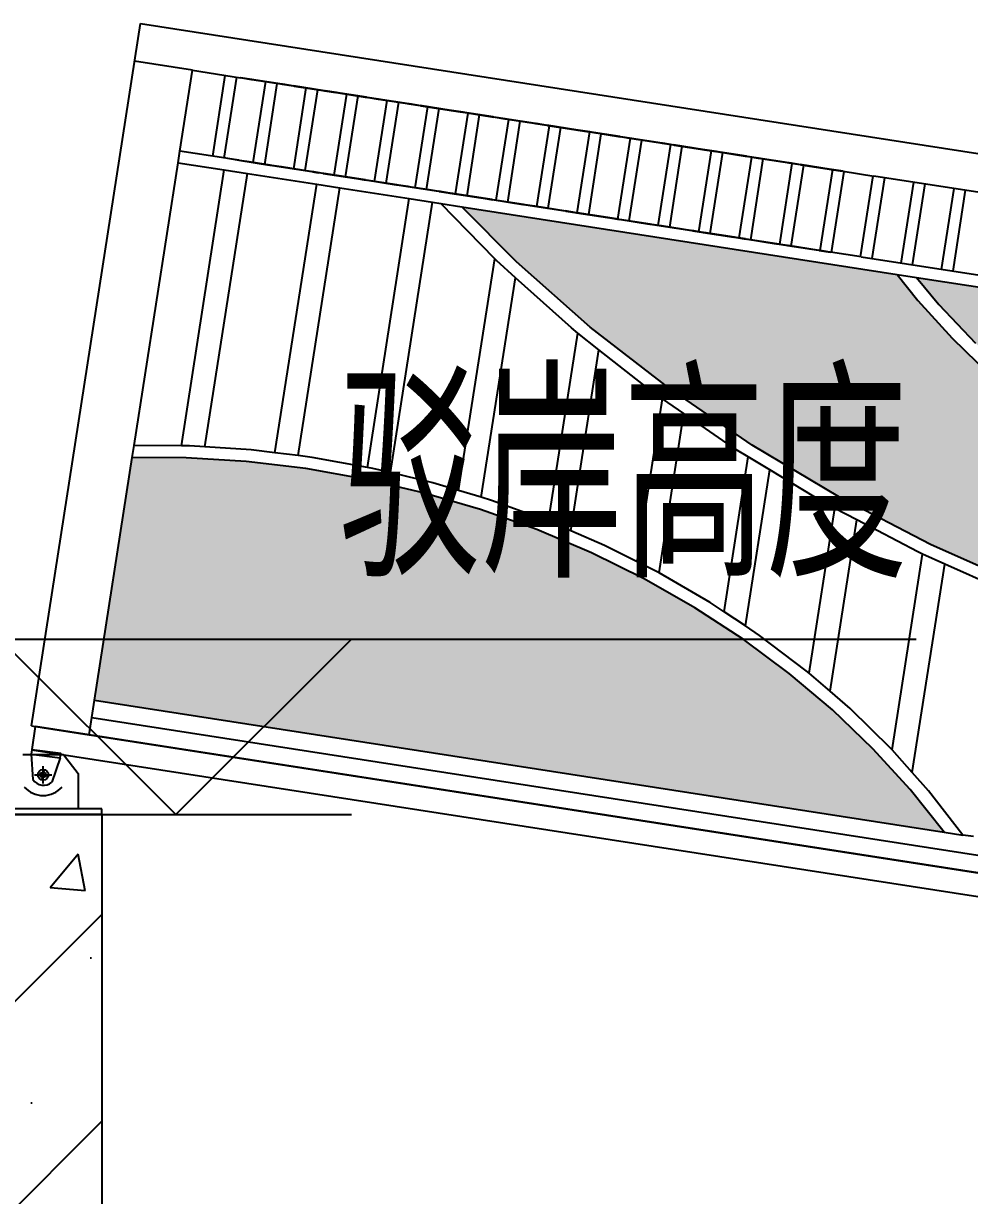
# Model space of a CAD drawing. Extents: x 396092 to 455492, y 17293 to 132793.
# Drawn here: x 403928 to 405544, y 59791 to 61795 of the extents above; entities that cross this region are included whole.
import ezdxf

# ---------------------------------------------------------------- set-up
doc = ezdxf.new("R2010")
doc.units = 0
doc.header["$LTSCALE"] = 1000
doc.header["$MEASUREMENT"] = 0
doc.linetypes.add('CENTER2', pattern=[28.575, 19.05, -3.175, 3.175, -3.175])
doc.linetypes.add('XCI-800-CUT$0$XST-800-LIGHT FOUNDATION OUTLINE$0$302-11-002$0$Goss_EUL phase 1$0${ Wide Dash }', pattern=[0])
for name, color, linetype in [('DIM_ELEV', 3, 'Continuous'), ('L-struct-elev-18', 4, 'Continuous'), ('MU', 34, 'Continuous'), ('PUB_DIM', 3, 'Continuous'), ('PUB_TEXT', 7, 'Continuous'), ('WALL', 30, 'Continuous'), ('驳岸', 148, 'Continuous')]:
    doc.layers.add(name, color=color, linetype=linetype)
doc.styles.add('_TCH_DIM', font='SIMPLEX', dxfattribs={"bigfont": 'GBCBIG'})

msp = doc.modelspace()

# ---------------------------------------------------------------- hatches: boundary and pattern name
h = msp.add_hatch()
h.set_pattern_fill('HEX', color=8, scale=20)
h.set_pattern_definition([(0, (119873.977, 11692.743), (0, 32.99556), [19.05, -38.1]), (120, (119873.977, 11692.743), (-28.574993, -16.49778), [19.05, -38.1]), (60, (119893.027, 11692.743), (-28.574993, 16.49778), [19.05, -38.1])])
h.paths.add_polyline_path([(405075, 60796), (404988.3, 60845.4), (404898.2, 60889.9), (404804.9, 60929.5), (404709, 60963.7), (404611, 60992.6), (404511.2, 61016), (404410.1, 61033.8), (404308.2, 61045.9), (404205.9, 61052.2), (404113.7, 61052.7), (404049.3, 60637.9), (405500.9, 60412.4), (405442.8, 60485.3), (405379.2, 60555), (405310.2, 60621.3), (405236.3, 60683.7), (405157.8, 60742)])
h.paths.add_polyline_path([(405578.6, 61195), (405514.9, 61256.7), (405456, 61321.5), (405420.5, 61366), (404677, 61481.5), (404770.4, 61387.4), (404896.4, 61275.8), (405030.9, 61171.2), (405173.1, 61074.1), (405322.3, 60985), (405477.9, 60904.2), (405639.2, 60832.2), (405805.4, 60769.3), (405975.7, 60715.8), (406149.3, 60671.9), (406325.4, 60637.8), (406438.7, 60622.4), (406552.5, 60613.4), (406771.5, 60617.2), (406771.5, 60776.6), (406701.5, 60773.4), (406596.7, 60777.1), (406501.9, 60785.7), (406407.6, 60799.3), (406314.2, 60818.1), (406222.2, 60841.8), (406131.8, 60870.5), (406043.6, 60903.9), (405957.8, 60941.9), (405874.9, 60984.4), (405795.2, 61031.1), (405719, 61082), (405646.7, 61136.7)])
h.paths.add_polyline_path([(406771.5, 61106.4), (407092.1, 61106.4), (405453.7, 61360.9), (405491.8, 61314.7), (405554.4, 61248.5), (405622.1, 61185.7), (405694.6, 61126.8), (405771.5, 61072), (405852.4, 61021.5), (405937, 60975.6), (406024.9, 60934.4), (406115.6, 60898.3), (406208.8, 60867.4), (406303.9, 60841.8), (406400.5, 60821.6), (406498.2, 60806.9), (406596.4, 60797.9), (406771.5, 60797.7)])
h.paths.add_polyline_path([(406951.3, 60792.3), (406938.5, 60790), (406871.5, 60782), (406871.5, 60623.2), (406886.4, 60624.1), (406951.3, 60633.7)])
h.paths.add_polyline_path([(407111.3, 60828.4), (407088.6, 60821.5), (407014.3, 60803.6), (406991.3, 60799.5), (406991.3, 60639.6), (407003.2, 60641.4), (407111.3, 60664.2)])
h.paths.add_polyline_path([(407271.3, 60881), (407256.1, 60881), (407231, 60869.8), (407160.9, 60843.6), (407151.3, 60840.6), (407151.3, 60674.9), (407229.3, 60696.6), (407271.3, 60711.2)])
h.paths.add_polyline_path([(407325.8, 60881), (407311.3, 60881), (407311.3, 60725.1), (407337.6, 60734.3), (407408.2, 60764.2), (407415.9, 60813.3)])
h.paths.add_polyline_path([(407418.7, 60968), (407368.1, 60937), (407368.1, 60901), (407391.7, 60901), (407411.5, 60901), (407418.7, 60901)])
h = msp.add_hatch()
h.set_pattern_fill('钢筋混凝土', color=8, scale=100)
h.set_pattern_definition([(45, (104586.38, -26718), (-176.7767, 176.7767), []), (50, (104586.4, -26718), (717.2602, -62.7521), [75, -825]), (355, (104586.4, -26718), (-138.7513, 752.1921), [60, -660]), (100.4514, (104646.15, -26723.2), (578.5094, 689.4395), [63.7402, -701.1421]), (46.1842, (104586.4, -26518), (1067.241, -165.519), [112.5, -1237.5]), (96.6356, (104675.3, -26531.8), (934.6627, 974.118), [95.6103, -1051.713]), (351.1842, (104586.4, -26518), (934.662, 974.1186), [90, -990]), (21, (104686.4, -26568), (596.907, -402.6189), [75, -825]), (326, (104686.4, -26568), (243.3153, 725.15), [60, -660]), (71.4514, (104736.1, -26601.56), (840.2226, 322.5305), [63.7402, -701.1421]), (37.5, (104586.38, -26718), (12.15986, 332.89385), [0, -652, 0, -670, 0, -662.5]), (7.5, (104586.38, -26718), (263.06954, 394.4117), [0, -382, 0, -637, 0, -252.5]), (327.5, (104363.38, -26718), (533.82244, -22.55487), [0, -250, 0, -780, 0, -1035]), (317.5, (104263.4, -26718), (583.1862, 100.105), [0, -325, 0, -518, 0, -735])])
h.paths.add_polyline_path([(403661.5, 58459), (404061.5, 58459), (404061.5, 60422.4), (403661.5, 60422.4)])

# ---------------------------------------------------------------- linework, layer by layer
for p, q in [((403926.5, 60545.3), (403996.5, 60545.3)), ((403941.1, 60545.9), (403944.1, 60502.1)), ((403990.7, 60539.2), (403976.2, 60497.7)), ((404021.5, 60512.4), (404021.5, 60452.4)), ((404021.5, 60452.4), (403901.5, 60452.4))]:
    msp.add_line(p, q)
at = {"color": 3, "linetype": 'CENTER2'}
for p, q in [((403961.5, 60495.3), (403961.5, 60525.3)), ((403946.5, 60510.3), (403976.5, 60510.3)), ((403954.2, 60511.9), (403968.9, 60508.8)), ((403960, 60503), (403963.1, 60517.7))]:
    msp.add_line(p, q, dxfattribs=at)
for points in [[(403941.1, 60545.9), (403990.7, 60539.2), (403991.7, 60546.6), (403942.2, 60553.3)], [(404061.5, 60452.4), (403861.5, 60452.4), (403861.5, 60442.4), (404061.5, 60442.4)]]:
    msp.add_lwpolyline(points, close=True)
msp.add_lwpolyline([(403996.5, 60545.3), (404021.5, 60512.4)])
for radius in [9, 4.5]:
    msp.add_circle((403961.5, 60510.3), radius)
for centre, radius, start, end in [((403961.5, 60518.9), 43.9, 222.3627, 317.6373), ((403962.1, 60514.5), 21.9, 214.6318, 309.9064)]:
    msp.add_arc(centre, radius, start, end)
at = {"layer": 'DIM_ELEV'}
for p, q in [((404188.2, 60442.4), (403888.2, 60742.4)), ((403888.2, 60742.4), (405453.2, 60742.4)), ((404188.2, 60442.4), (404488.2, 60742.4)), ((403488.2, 60442.4), (404488.2, 60442.4))]:
    msp.add_line(p, q, dxfattribs=at)
at = {"layer": 'L-struct-elev-18', "linetype": 'XCI-800-CUT$0$XST-800-LIGHT FOUNDATION OUTLINE$0$302-11-002$0$Goss_EUL phase 1$0${ Wide Dash }'}
msp.add_line((403942.2, 60553.3), (406771.5, 60113.9), dxfattribs=at)
for points in [[(403942.6, 60553.5), (403948.3, 60593.1)], [(406771.5, 60154.3), (403948.3, 60592.8)]]:
    msp.add_lwpolyline(points, dxfattribs=at)
at = {"layer": 'MU', "color": 32, "true_color": 0xcd6928}
for p, q in [((403941.3, 60593.9), (404127.8, 61795)), ((404127.8, 61795), (407586.3, 61257.8)), ((404216.6, 61715), (404117.8, 61730.3)), ((404195.1, 61576.6), (404216.6, 61715)), ((404216.6, 61715), (404298.8, 61702.2)), ((404251.2, 61567.9), (404272.7, 61706.2)), ((404270.8, 61564.9), (404292.3, 61703.2)), ((404297.8, 61702.3), (404317.4, 61699.3)), ((404318.3, 61699.2), (404298.8, 61702.2)), ((404369.9, 61691.1), (404317.4, 61699.3)), ((404318.3, 61699.2), (404370.9, 61691)), ((404320.4, 61557.2), (404341.9, 61695.5)), ((404340, 61554.1), (404361.4, 61692.5)), ((404369.9, 61691.1), (404389.5, 61688.1)), ((404390.5, 61688), (404370.9, 61691)), ((404442.1, 61679.9), (404389.5, 61688.1)), ((404389.6, 61546.4), (404411.1, 61684.8)), ((404390.5, 61688), (404443.1, 61679.8)), ((404409.1, 61543.4), (404430.6, 61681.7)), ((404442.1, 61679.9), (404461.6, 61676.9)), ((404462.6, 61676.7), (404443.1, 61679.8)), ((404458.7, 61535.7), (404480.2, 61674)), ((404514.2, 61668.7), (404461.6, 61676.9)), ((404462.6, 61676.7), (404515.2, 61668.6)), ((404478.3, 61532.6), (404499.8, 61671)), ((404514.2, 61668.7), (404533.8, 61665.7)), ((404534.7, 61665.5), (404515.2, 61668.6)), ((404586.4, 61657.5), (404533.8, 61665.7)), ((404534.7, 61665.5), (404587.3, 61657.4)), ((404527.9, 61524.9), (404549.4, 61663.3)), ((404547.5, 61521.9), (404569, 61660.2)), ((404586.4, 61657.5), (404605.9, 61654.5)), ((404606.9, 61654.3), (404587.3, 61657.4)), ((404597.1, 61514.2), (404618.6, 61652.5)), ((404658.5, 61646.3), (404605.9, 61654.5)), ((404606.9, 61654.3), (404659.5, 61646.2)), ((404616.6, 61511.1), (404638.1, 61649.5)), ((404658.5, 61646.3), (404678, 61643.3)), ((404679, 61643.1), (404659.5, 61646.2)), ((404666.3, 61503.4), (404687.7, 61641.8)), ((404730.6, 61635.1), (404678, 61643.3)), ((404679, 61643.1), (404731.6, 61635)), ((404685.8, 61500.4), (404707.3, 61638.7)), ((404730.6, 61635.1), (404750.2, 61632.1)), ((404751.1, 61631.9), (404731.6, 61635)), ((404735.8, 61492.6), (404757.3, 61631)), ((404802.8, 61623.9), (404750.2, 61632.1)), ((404751.1, 61631.9), (404803.7, 61623.8)), ((404755.4, 61489.6), (404776.8, 61627.9)), ((404802.8, 61623.9), (404822.3, 61620.9)), ((404823.3, 61620.7), (404803.7, 61623.8)), ((404805, 61481.9), (404826.5, 61620.2)), ((404874.9, 61612.7), (404822.3, 61620.9)), ((404823.3, 61620.7), (404875.9, 61612.6)), ((404824.5, 61478.9), (404846, 61617.2)), ((404874.2, 61471.1), (404895.6, 61609.5)), ((404874.9, 61612.7), (404894.4, 61609.7)), ((404895.4, 61609.5), (404875.9, 61612.6)), ((404893.7, 61468.1), (404915.2, 61606.5)), ((404947, 61601.5), (404894.4, 61609.7)), ((404895.4, 61609.5), (404948, 61601.4)), ((404943.3, 61460.4), (404964.8, 61598.7)), ((404947, 61601.5), (404966.6, 61598.5)), ((404967.5, 61598.3), (404948, 61601.4)), ((404962.9, 61457.4), (404984.4, 61595.7)), ((405019.2, 61590.3), (404966.6, 61598.5)), ((404967.5, 61598.3), (405020.1, 61590.2)), ((405012.5, 61449.7), (405034, 61588)), ((405019.2, 61590.3), (405038.7, 61587.3)), ((405039.7, 61587.1), (405020.1, 61590.2)), ((405032, 61446.6), (405053.5, 61585)), ((405091.3, 61579.1), (405038.7, 61587.3)), ((405039.7, 61587.1), (405092.3, 61578.9)), ((404192, 61556.9), (404195.1, 61576.6)), ((404273.9, 61564.4), (404195.1, 61576.6)), ((404277.3, 61563.9), (404273.9, 61564.4)), ((405081.7, 61438.9), (405103.2, 61577.3)), ((405091.3, 61579.1), (405110.8, 61576.1)), ((405111.8, 61575.9), (405092.3, 61578.9)), ((405101.2, 61435.9), (405122.7, 61574.2)), ((405163.4, 61567.9), (405110.8, 61576.1)), ((405111.8, 61575.9), (405164.4, 61567.7)), ((405150.8, 61428.2), (405172.3, 61566.5)), ((405163.4, 61567.9), (405183, 61564.9)), ((405183.9, 61564.7), (405164.4, 61567.7)), ((405235.6, 61556.7), (405183, 61564.9)), ((405183.9, 61564.7), (405236.5, 61556.5)), ((404117, 61073.5), (404192, 61556.9)), ((404192, 61556.9), (404270.8, 61544.6)), ((404197.6, 61072.8), (404270.8, 61544.6)), ((404270.8, 61544.6), (404310.4, 61538.5)), ((404295.9, 61561), (404276.3, 61564)), ((404296.8, 61560.8), (404277.3, 61563.9)), ((404295.9, 61561), (404348.5, 61552.8)), ((404313.4, 61558.2), (404296.8, 61560.8)), ((404349.4, 61552.6), (404313.4, 61558.2)), ((404368, 61549.8), (404348.5, 61552.8)), ((404349.4, 61552.6), (404369, 61549.6)), ((404368, 61549.8), (404420.6, 61541.6)), ((404421.6, 61541.4), (404369, 61549.6)), ((405170.4, 61425.1), (405191.9, 61563.5)), ((405220, 61417.4), (405241.5, 61555.8)), ((405235.6, 61556.7), (405255.1, 61553.7)), ((405256.1, 61553.5), (405236.5, 61556.5)), ((405239.6, 61414.4), (405261, 61552.7)), ((405307.7, 61545.5), (405255.1, 61553.7)), ((405256.1, 61553.5), (405308.7, 61545.3)), ((405289.2, 61406.7), (405310.7, 61545)), ((405307.7, 61545.5), (405327.2, 61542.5)), ((405328.2, 61542.3), (405308.7, 61545.3)), ((404237.8, 61071), (404310.4, 61538.5)), ((404310.4, 61538.5), (404428.9, 61520.1)), ((404440.1, 61538.6), (404420.6, 61541.6)), ((404421.6, 61541.4), (404432, 61539.8)), ((404441.1, 61538.4), (404432, 61539.8)), ((404440.1, 61538.6), (404492.7, 61530.4)), ((404471.5, 61533.7), (404441.1, 61538.4)), ((404493.7, 61530.2), (404471.5, 61533.7)), ((404512.3, 61527.4), (404492.7, 61530.4)), ((404493.7, 61530.2), (404513.2, 61527.2)), ((404512.3, 61527.4), (404564.9, 61519.2)), ((404565.8, 61519), (404513.2, 61527.2)), ((405308.7, 61403.6), (405330.2, 61542)), ((405328.2, 61542.3), (405380.8, 61534.1)), ((405358.3, 61395.9), (405379.8, 61534.3)), ((405377.9, 61392.9), (405399.4, 61531.2)), ((406698.8, 61329.4), (405380.8, 61534.1)), ((404357.6, 61060.8), (404428.9, 61520.1)), ((404397.3, 61056), (404468.5, 61513.9)), ((404428.9, 61520.1), (404468.5, 61513.9)), ((404468.5, 61513.9), (404587, 61495.5)), ((404584.4, 61516.2), (404564.9, 61519.2)), ((404565.8, 61519), (404585.4, 61516)), ((404584.4, 61516.2), (404637, 61508)), ((404590.1, 61515.3), (404585.4, 61516)), ((404617.7, 61511), (404590.1, 61515.3)), ((404638, 61507.8), (404617.7, 61511)), ((404656.5, 61504.9), (404637, 61508)), ((404638, 61507.8), (404657.5, 61504.8)), ((404656.5, 61504.9), (404709.1, 61496.8)), ((404710.1, 61496.6), (404657.5, 61504.8)), ((405427.5, 61385.2), (405449, 61523.5)), ((405447.1, 61382.2), (405468.6, 61520.5)), ((405496.7, 61374.5), (405518.2, 61512.8)), ((405516.2, 61371.4), (405537.7, 61509.8)), ((404515.7, 61036), (404587, 61495.5)), ((404554.8, 61027.1), (404626.6, 61489.4)), ((404587, 61495.5), (404626.6, 61489.4)), ((404626.6, 61489.4), (404640.9, 61487.1)), ((404733, 61392.6), (404640.9, 61487.1)), ((404640.9, 61487.1), (404677, 61481.5)), ((404728.7, 61493.7), (404709.1, 61496.8)), ((404710.1, 61496.6), (404729.7, 61493.6)), ((404728.7, 61493.7), (404781.3, 61485.6)), ((404782.2, 61485.4), (404729.7, 61493.6)), ((404800.8, 61482.5), (404781.3, 61485.6)), ((404782.2, 61485.4), (404801.8, 61482.4)), ((404770.4, 61387.4), (404677, 61481.5)), ((404677, 61481.5), (405420.5, 61366)), ((404800.8, 61482.5), (404853.4, 61474.4)), ((404854.4, 61474.2), (404801.8, 61482.4)), ((404873, 61471.3), (404853.4, 61474.4)), ((404854.4, 61474.2), (404873.9, 61471.2)), ((404873, 61471.3), (404925.5, 61463.2)), ((404926.5, 61463), (404873.9, 61471.2)), ((404945.1, 61460.1), (404925.5, 61463.2)), ((404926.5, 61463), (404946.1, 61460)), ((404945.1, 61460.1), (404997.7, 61452)), ((404998.6, 61451.8), (404946.1, 61460)), ((405017.2, 61448.9), (404997.7, 61452)), ((404998.6, 61451.8), (405018.2, 61448.8)), ((405017.2, 61448.9), (405069.8, 61440.8)), ((405070.8, 61440.6), (405018.2, 61448.8)), ((405089.4, 61437.7), (405069.8, 61440.8)), ((405070.8, 61440.6), (405090.3, 61437.6)), ((405089.4, 61437.7), (405141.9, 61429.6)), ((405142.9, 61429.4), (405090.3, 61437.6)), ((405161.5, 61426.5), (405141.9, 61429.6)), ((405142.9, 61429.4), (405162.5, 61426.4)), ((405161.5, 61426.5), (405214.1, 61418.3)), ((405215, 61418.2), (405162.5, 61426.4)), ((405233.6, 61415.3), (405214.1, 61418.3)), ((405215, 61418.2), (405234.6, 61415.2)), ((405233.6, 61415.3), (405286.2, 61407.1)), ((405287.2, 61407), (405234.6, 61415.2)), ((405305.8, 61404.1), (405286.2, 61407.1)), ((405287.2, 61407), (405306.7, 61404)), ((404671.4, 60996.4), (404733, 61392.6)), ((404736.2, 61389.4), (404733, 61392.6)), ((404768.4, 61360.3), (404736.2, 61389.4)), ((404896.4, 61275.8), (404770.4, 61387.4)), ((405359.3, 61395.8), (405306.7, 61404)), ((405359.3, 61395.8), (406677.3, 61191.1)), ((405420.5, 61366), (405456, 61321.5)), ((405420.5, 61366), (405453.7, 61360.9)), ((404710.1, 60984.8), (404768.4, 61360.3)), ((404864, 61274.4), (404768.4, 61360.3)), ((405453.7, 61360.9), (405491.8, 61314.7)), ((405453.7, 61360.9), (407092.1, 61106.4)), ((405456, 61321.5), (405514.9, 61256.7)), ((405491.8, 61314.7), (405554.4, 61248.5)), ((404825.2, 60943.9), (404875.2, 61265.5)), ((404875.2, 61265.5), (404864, 61274.4)), ((404911.2, 61237.1), (404875.2, 61265.5)), ((405030.9, 61171.2), (404896.4, 61275.8)), ((405514.9, 61256.7), (405578.6, 61195)), ((404863.1, 60927.5), (404911.2, 61237.1)), ((405000.6, 61166.6), (404911.2, 61237.1)), ((405019.7, 61153.4), (405000.6, 61166.6)), ((405173.1, 61074.1), (405030.9, 61171.2)), ((404976.4, 60874.6), (405019.7, 61153.4)), ((405056.2, 61128.1), (405019.7, 61153.4)), ((405013.9, 60855.7), (405056.2, 61128.1)), ((405145.2, 61066.5), (405056.2, 61128.1)), ((404113.7, 61052.7), (404117, 61073.5)), ((404197.6, 61072.8), (404117, 61073.5)), ((404211.8, 61072.7), (404197.6, 61072.8)), ((404237.8, 61071), (404211.8, 61072.7)), ((404316.7, 61065.9), (404237.8, 61071)), ((404357.6, 61060.8), (404316.7, 61065.9)), ((405166.1, 61053.9), (405145.2, 61066.5)), ((405322.3, 60985), (405173.1, 61074.1)), ((404049.3, 60637.9), (404113.7, 61052.7)), ((404205.9, 61052.2), (404113.7, 61052.7)), ((404308.2, 61045.9), (404205.9, 61052.2)), ((404410.1, 61033.8), (404308.2, 61045.9)), ((404397.3, 61056), (404357.6, 61060.8)), ((404421.2, 61053), (404397.3, 61056)), ((404515.7, 61036), (404421.2, 61053)), ((405125, 60789.1), (405166.1, 61053.9)), ((405203.1, 61031.5), (405166.1, 61053.9)), ((404511.2, 61016), (404410.1, 61033.8)), ((404524.8, 61034.3), (404515.7, 61036)), ((404554.8, 61027.1), (404524.8, 61034.3)), ((404627.1, 61009.8), (404554.8, 61027.1)), ((405161.7, 60764.8), (405203.1, 61031.5)), ((405297.3, 60974.7), (405203.1, 61031.5)), ((404611, 60992.6), (404511.2, 61016)), ((404671.4, 60996.4), (404627.1, 61009.8)), ((404709, 60963.7), (404611, 60992.6)), ((404710.1, 60984.8), (404671.4, 60996.4)), ((404727.5, 60979.5), (404710.1, 60984.8)), ((405477.9, 60904.2), (405322.3, 60985)), ((404804.9, 60929.5), (404709, 60963.7)), ((404825.2, 60943.9), (404727.5, 60979.5)), ((405270.6, 60683.9), (405314.3, 60965.7)), ((405314.3, 60965.7), (405297.3, 60974.7)), ((405351.8, 60946.1), (405314.3, 60965.7)), ((404825.6, 60943.8), (404825.2, 60943.9)), ((404863.1, 60927.5), (404825.6, 60943.8)), ((405306.3, 60653.1), (405351.8, 60946.1)), ((405456, 60891.5), (405351.8, 60946.1)), ((404898.2, 60889.9), (404804.9, 60929.5)), ((404920.9, 60902.6), (404863.1, 60927.5)), ((405639.2, 60832.2), (405477.9, 60904.2)), ((404988.3, 60845.4), (404898.2, 60889.9)), ((404976.4, 60874.6), (404920.9, 60902.6)), ((405412.1, 60552.8), (405464.2, 60887.8)), ((405464.2, 60887.8), (405456, 60891.5)), ((405502, 60870.7), (405464.2, 60887.8)), ((405012.9, 60856.2), (404976.4, 60874.6)), ((405446.6, 60514.1), (405502, 60870.7)), ((405615.5, 60819.6), (405502, 60870.7)), ((405075, 60796), (404988.3, 60845.4)), ((405013.9, 60855.7), (405012.9, 60856.2)), ((405101.3, 60804.9), (405013.9, 60855.7)), ((405125, 60789.1), (405101.3, 60804.9)), ((405157.8, 60742), (405075, 60796)), ((405161.7, 60764.8), (405125, 60789.1)), ((405185.6, 60748.8), (405161.7, 60764.8)), ((405265.5, 60688.3), (405185.6, 60748.8)), ((405236.3, 60683.7), (405157.8, 60742)), ((405310.2, 60621.3), (405236.3, 60683.7)), ((405270.6, 60683.9), (405265.5, 60688.3)), ((405306.3, 60653.1), (405270.6, 60683.9)), ((405340.5, 60623.6), (405306.3, 60653.1)), ((404044.7, 60608.2), (404049.3, 60637.9)), ((404049.3, 60637.9), (405500.9, 60412.4)), ((405410.2, 60555), (405340.5, 60623.6)), ((404040.1, 60578.6), (404044.7, 60608.2)), ((404044.7, 60608.2), (406712.7, 60193.8)), ((405379.2, 60555), (405310.2, 60621.3)), ((403941.3, 60593.9), (404040.1, 60578.6)), ((406609.3, 60179.5), (404040.1, 60578.6)), ((405442.8, 60485.3), (405379.2, 60555)), ((405412.1, 60552.8), (405410.2, 60555)), ((405446.6, 60514.1), (405412.1, 60552.8)), ((405474.5, 60482.8), (405446.6, 60514.1)), ((405500.9, 60412.4), (405442.8, 60485.3)), ((405532.9, 60407.4), (405474.5, 60482.8)), ((405500.9, 60412.4), (405532.9, 60407.4)), ((405551, 60404.6), (405532.9, 60407.4))]:
    msp.add_line(p, q, dxfattribs=at)
msp.add_lwpolyline([(403941.3, 60593.9), (406771.5, 60154.3)], dxfattribs=at)
at = {"layer": 'PUB_DIM', "linetype": 'Continuous'}
msp.add_line((403861.5, 60442.4), (404061.5, 60442.4), dxfattribs=at)
at = {"layer": 'WALL'}
msp.add_line((404061.5, 60442.4), (404061.5, 58459), dxfattribs=at)
msp.add_lwpolyline([(404061.5, 60442.4), (403661.5, 60442.4), (403661.5, 58459)], dxfattribs=at)
at = {"layer": '驳岸'}
msp.add_line((404061.5, 60442.4), (403861.5, 60442.4), dxfattribs=at)

# ---------------------------------------------------------------- texts
at = {"layer": 'PUB_TEXT', "style": '_TCH_DIM'}
msp.add_text('驳岸高度', height=337.59, dxfattribs=at).set_placement((404466.3, 60847.4))

doc.saveas('drawing.dxf')
